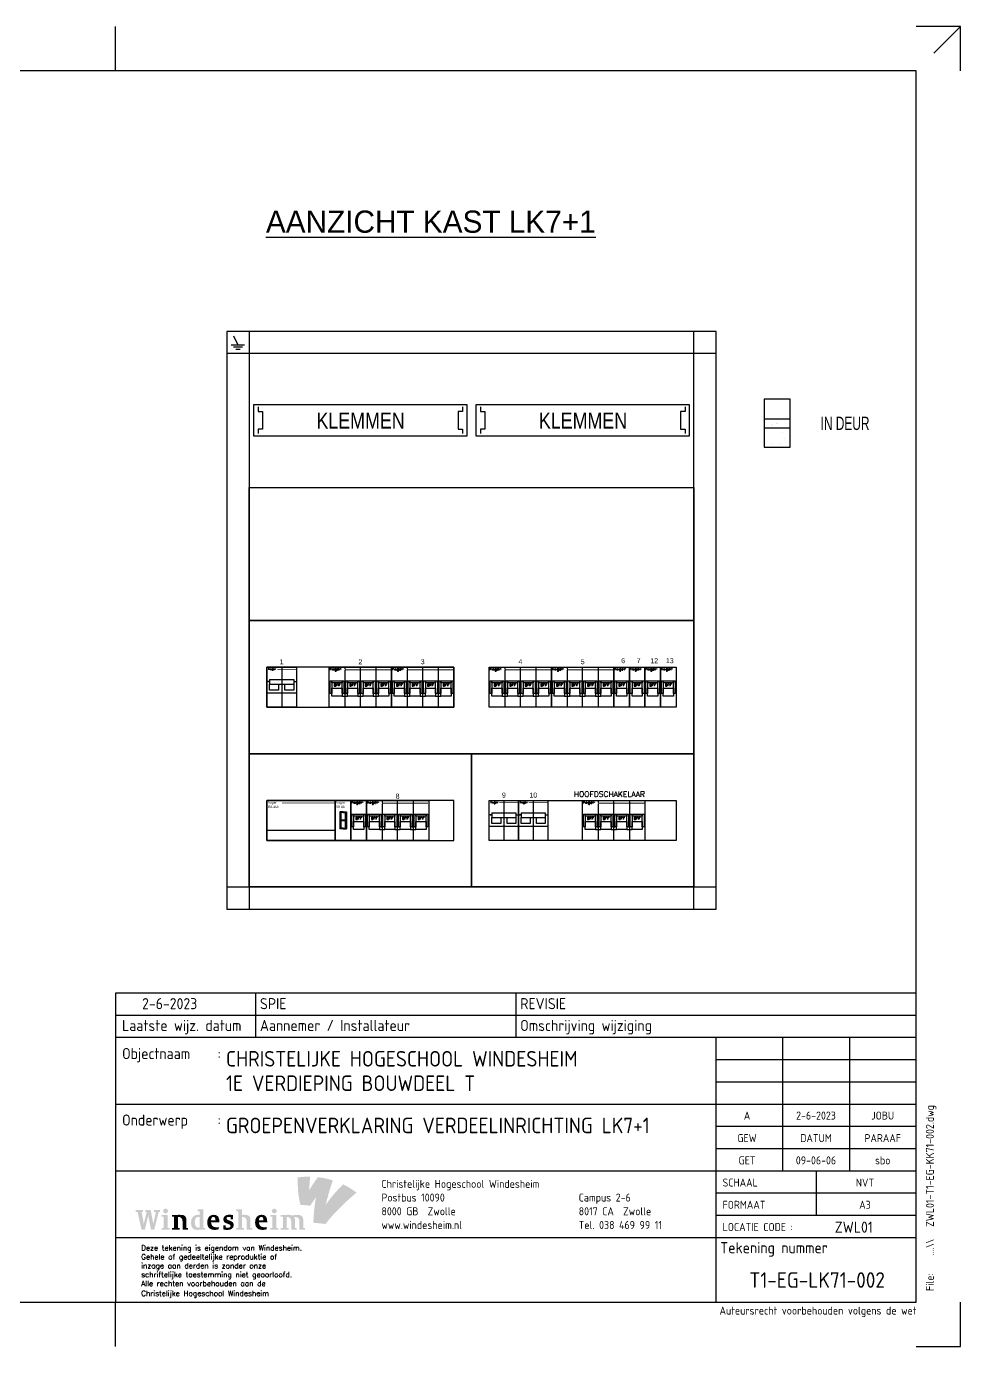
# Model space of a CAD drawing. Header units: millimetres. Extents: x 0 to 420, y 0 to 297.
# Drawn here: x 210 to 420, y 0 to 297 of the extents above; entities that cross this region are included whole.
import ezdxf
from ezdxf.enums import TextEntityAlignment as Align

# ---------------------------------------------------------------- set-up
doc = ezdxf.new("R2010")
doc.units = ezdxf.units.MM
doc.layers.get('0').update_dxf_attribs({"linetype": 'CONTINUOUS'})
for name, color, linetype in [('00att018', 1, 'CONTINUOUS'), ('00att025', 2, 'CONTINUOUS'), ('00att035', 3, 'CONTINUOUS'), ('00att050', 4, 'CONTINUOUS'), ('00kad018', 1, 'CONTINUOUS'), ('00kad025', 2, 'CONTINUOUS'), ('00kad070', 5, 'CONTINUOUS'), ('BL$2----_KADER', 7, 'CONTINUOUS'), ('BL$4----_LOGO', 7, 'CONTINUOUS'), ('BL$4----_STEMPEL', 7, 'CONTINUOUS'), ('KAST AANZICHT', 1, 'CONTINUOUS'), ('Kast-aanzicht', 1, 'CONTINUOUS'), ('LAAG_1', 160, 'CONTINUOUS')]:
    doc.layers.add(name, color=color, linetype=linetype)
doc.styles.add('BERT', font='arial.ttf')
doc.styles.add('BURO-050', font='BUROFONT.shx', dxfattribs={"height": 5})
doc.styles.add('EDU', font='ROMANS.SHX', dxfattribs={"height": 2.5})
doc.styles.add('GREEN', font='txt')
doc.styles.add('ISO', font='isocp.shx')
doc.styles.add('NOOTER', font='arial.ttf')
doc.styles.add('ROMANS', font='romans', dxfattribs={"height": 2})
doc.styles.get("Standard").update_dxf_attribs({"font": 'ISOCP'})

# ---------------------------------------------------------------- blocks, each defined once
blk = doc.blocks.new('a3-windesheim-hor')
at = {"layer": '00kad018', "color": 1}
for p, q in [((230, 287), (230, 297)), ((420, 297), (410, 297)), ((420, 297), (414, 291)), ((420, 287), (420, 297)), ((230, 0), (230, 10)), ((420, 0), (420, 10)), ((410, 0), (420, 0))]:
    blk.add_line(p, q, dxfattribs=at)
at = {"layer": '00kad070', "color": 5}
for p, q in [((410, 287), (20, 287)), ((410, 10), (410, 287)), ((20, 10), (410, 10))]:
    blk.add_line(p, q, dxfattribs=at)
at = {"layer": '00att018', "color": 1, "style": 'ISO'}
blk.add_text('Auteursrecht voorbehouden volgens de wet', height=1.8, dxfattribs=at).set_placement((410.08, 7.2), align=Align.RIGHT)
blk = doc.blocks.new('AI9-BLK4')
at = {"layer": 'LAAG_1'}
h = blk.add_hatch(color=40, dxfattribs=at)
edge = h.paths.add_edge_path()
edge.add_spline(control_points=[(7.13, 7.18), (4.76, 4.71), (2.6, 2.64), (-0.67, -2.09), (0, 0.48), (1.33, 5.88), (2.58, 8.98), (0.66, 9.66), (-2.22, 10.26), (-4.13, 10.42), (-5.47, 8.84), (-7.52, 5.49), (-8.07, 4.43), (-8, 6.89), (-7.74, 9.27), (-7.64, 10.61), (-9.57, 10.7), (-11, 10.61), (-13.21, 10.31), (-13.29, 6), (-13.05, 2.03), (-12.01, -2), (-10.76, -2.09), (-7.6, -2.36), (-7.6, -2.36), (-7.12, -1.66), (-6.13, -0.03), (-4.98, 1.41), (-5.44, -0.9), (-5.87, -4.06), (-6.06, -7.16), (-6.12, -8.14), (-6.15, -9.12), (-6.16, -10.06), (-4.67, -10.18), (-0.96, -10.58), (-0.72, -10.61), (-0.72, -10.61), (-0.71, -10.6), (-0.71, -10.6), (-0.7, -10.59), (-0.7, -10.58), (-0.69, -10.58), (0.69, -8.77), (2.26, -6.96), (3.63, -5.5), (4.7, -4.37), (5.74, -3.33), (6.72, -2.37), (9.27, 0.11), (11.5, 2.08), (13.21, 3.49), (11.03, 5.13), (9.48, 6.13), (7.13, 7.18)], knot_values=[0, 0, 0, 0, 1, 1, 1, 2, 2, 2, 3, 3, 3, 4, 4, 4, 5, 5, 5, 6, 6, 6, 7, 7, 7, 8, 8, 8, 9, 9, 9, 10, 10, 10, 11, 11, 11, 12, 12, 12, 13, 13, 13, 14, 14, 14, 15, 15, 15, 16, 16, 16, 17, 17, 17, 18, 18, 18, 18], degree=3, periodic=0)
h = blk.add_hatch(color=154, dxfattribs=at)
edge = h.paths.add_edge_path()
edge.add_spline(control_points=[(-0.71, -10.6), (-0.71, -10.6), (-0.71, -10.6), (-0.71, -10.6), (-0.74, -10.63), (-0.72, -10.62), (-0.71, -10.6)], knot_values=[0, 0, 0, 0, 1, 1, 1, 2, 2, 2, 2], degree=3, periodic=0)
h = blk.add_hatch(color=154, dxfattribs=at)
edge = h.paths.add_edge_path()
edge.add_spline(control_points=[(-0.71, -10.6), (-0.71, -10.6), (-0.7, -10.6), (-0.7, -10.6), (-0.67, -10.57), (-0.69, -10.59), (-0.71, -10.6)], knot_values=[0, 0, 0, 0, 1, 1, 1, 2, 2, 2, 2], degree=3, periodic=0)
blk = doc.blocks.new('AI9-BLK3')
at = {"layer": 'LAAG_1'}
h = blk.add_hatch(color=154, dxfattribs=at)
edge = h.paths.add_edge_path()
edge.add_spline(control_points=[(-27.78, 3.24), (-27.78, 3.24), (-29.75, -4.72), (-29.75, -4.72), (-29.75, -4.72), (-31.22, -4.72), (-31.22, -4.72), (-31.22, -4.72), (-32.46, 1.79), (-32.46, 1.79), (-32.46, 1.79), (-33.95, -4.72), (-33.95, -4.72), (-33.95, -4.72), (-35.41, -4.72), (-35.41, -4.72), (-35.41, -4.72), (-37.24, 3.24), (-37.24, 3.24), (-37.24, 3.24), (-38.03, 3.24), (-38.03, 3.24), (-38.03, 3.24), (-38.03, 4.16), (-38.03, 4.16), (-38.03, 4.16), (-34.81, 4.16), (-34.81, 4.16), (-34.81, 4.16), (-34.81, 3.24), (-34.81, 3.24), (-34.81, 3.24), (-35.38, 3.24), (-35.38, 3.24), (-35.38, 3.24), (-34.43, -2.11), (-34.43, -2.11), (-34.43, -2.11), (-33.18, 3.26), (-33.18, 3.26), (-33.18, 3.26), (-33.73, 3.26), (-33.73, 3.26), (-33.73, 3.26), (-33.73, 4.16), (-33.73, 4.16), (-33.73, 4.16), (-31.32, 4.16), (-31.32, 4.16), (-31.32, 4.16), (-30.15, -2.11), (-30.15, -2.11), (-30.15, -2.11), (-29.03, 3.24), (-29.03, 3.24), (-29.03, 3.24), (-29.84, 3.24), (-29.84, 3.24), (-29.84, 3.24), (-29.84, 4.16), (-29.84, 4.16), (-29.84, 4.16), (-27.18, 4.16), (-27.18, 4.16), (-27.18, 4.16), (-27.18, 3.24), (-27.18, 3.24), (-27.18, 3.24), (-27.78, 3.24), (-27.78, 3.24)], knot_values=[0, 0, 0, 0, 1, 1, 1, 2, 2, 2, 3, 3, 3, 4, 4, 4, 5, 5, 5, 6, 6, 6, 7, 7, 7, 8, 8, 8, 9, 9, 9, 10, 10, 10, 11, 11, 11, 12, 12, 12, 13, 13, 13, 14, 14, 14, 15, 15, 15, 16, 16, 16, 17, 17, 17, 18, 18, 18, 19, 19, 19, 20, 20, 20, 21, 21, 21, 22, 22, 22, 23, 23, 23, 23], degree=3, periodic=0)
h = blk.add_hatch(color=154, dxfattribs=at)
edge = h.paths.add_edge_path()
edge.add_spline(control_points=[(-26.42, -4.7), (-26.42, -4.7), (-26.42, -3.87), (-26.42, -3.87), (-26.42, -3.87), (-25.47, -3.87), (-25.47, -3.87), (-25.47, -3.87), (-25.47, 1.17), (-25.47, 1.17), (-25.47, 1.17), (-26.42, 1.17), (-26.42, 1.17), (-26.42, 1.17), (-26.42, 1.99), (-26.42, 1.99), (-26.42, 1.99), (-23.75, 1.99), (-23.75, 1.99), (-23.75, 1.99), (-23.75, -3.87), (-23.75, -3.87), (-23.75, -3.87), (-22.88, -3.87), (-22.88, -3.87), (-22.88, -3.87), (-22.88, -4.7), (-22.88, -4.7), (-22.88, -4.7), (-26.42, -4.7), (-26.42, -4.7)], knot_values=[0, 0, 0, 0, 1, 1, 1, 2, 2, 2, 3, 3, 3, 4, 4, 4, 5, 5, 5, 6, 6, 6, 7, 7, 7, 8, 8, 8, 9, 9, 9, 10, 10, 10, 10], degree=3, periodic=0)
edge = h.paths.add_edge_path()
edge.add_spline(control_points=[(-24.66, 2.67), (-25.25, 2.67), (-25.71, 3.15), (-25.71, 3.74), (-25.71, 4.33), (-25.25, 4.79), (-24.66, 4.79), (-24.07, 4.79), (-23.58, 4.33), (-23.58, 3.74), (-23.58, 3.15), (-24.07, 2.67), (-24.66, 2.67)], knot_values=[0, 0, 0, 0, 1, 1, 1, 2, 2, 2, 3, 3, 3, 4, 4, 4, 4], degree=3, periodic=0)
h = blk.add_hatch(color=154, dxfattribs=at)
edge = h.paths.add_edge_path()
edge.add_spline(control_points=[(-17.02, -4.7), (-17.02, -4.7), (-17.02, -0.94), (-17.02, -0.94), (-17.02, -0.3), (-17.19, 0.21), (-17.5, 0.52), (-17.87, 0.9), (-18.34, 1.07), (-18.89, 1.07), (-18.95, 1.07), (-19.03, 1.07), (-19.09, 1.06), (-19.09, 1.06), (-19.09, -3.87), (-19.09, -3.87), (-19.09, -3.87), (-18.24, -3.87), (-18.24, -3.87), (-18.24, -3.87), (-18.24, -4.7), (-18.24, -4.7), (-18.24, -4.7), (-21.72, -4.7), (-21.72, -4.7), (-21.72, -4.7), (-21.72, -3.87), (-21.72, -3.87), (-21.72, -3.87), (-20.8, -3.87), (-20.8, -3.87), (-20.8, -3.87), (-20.8, 1.17), (-20.8, 1.17), (-20.8, 1.17), (-21.72, 1.17), (-21.72, 1.17), (-21.72, 1.17), (-21.72, 1.99), (-21.72, 1.99), (-21.72, 1.99), (-19.44, 1.99), (-19.44, 1.99), (-19.15, 1.99), (-18.89, 2.03), (-18.56, 2.03), (-16.96, 2.03), (-16.32, 1.86), (-15.88, 1.41), (-15.46, 1), (-15.3, 0.57), (-15.3, -0.15), (-15.3, -0.15), (-15.3, -3.87), (-15.3, -3.87), (-15.3, -3.87), (-14.5, -3.87), (-14.5, -3.87), (-14.5, -3.87), (-14.5, -4.7), (-14.5, -4.7), (-14.5, -4.7), (-17.02, -4.7), (-17.02, -4.7)], knot_values=[0, 0, 0, 0, 1, 1, 1, 2, 2, 2, 3, 3, 3, 4, 4, 4, 5, 5, 5, 6, 6, 6, 7, 7, 7, 8, 8, 8, 9, 9, 9, 10, 10, 10, 11, 11, 11, 12, 12, 12, 13, 13, 13, 14, 14, 14, 15, 15, 15, 16, 16, 16, 17, 17, 17, 18, 18, 18, 19, 19, 19, 20, 20, 20, 21, 21, 21, 21], degree=3, periodic=0)
h = blk.add_hatch(color=154, dxfattribs=at)
edge = h.paths.add_edge_path(flags=16)
edge.add_spline(control_points=[(-6.76, -4.7), (-6.76, -4.7), (-6.76, -3.87), (-6.76, -3.87), (-6.76, -3.87), (-7.62, -3.87), (-7.62, -3.87), (-7.62, -3.87), (-7.62, 4.46), (-7.62, 4.46), (-7.62, 4.46), (-10.2, 4.46), (-10.2, 4.46), (-10.2, 4.46), (-10.2, 3.64), (-10.2, 3.64), (-10.2, 3.64), (-9.32, 3.64), (-9.32, 3.64), (-9.32, 3.64), (-9.32, 1.95), (-9.32, 1.95), (-9.59, 2), (-9.79, 2.04), (-10.19, 2.04), (-11.95, 2.04), (-13.23, 0.68), (-13.23, -1.45), (-13.23, -3.83), (-12.29, -4.77), (-10.28, -4.77), (-9.86, -4.77), (-9.32, -4.7), (-9.12, -4.7), (-9.12, -4.7), (-6.76, -4.7), (-6.76, -4.7)], knot_values=[0, 0, 0, 0, 1, 1, 1, 2, 2, 2, 3, 3, 3, 4, 4, 4, 5, 5, 5, 6, 6, 6, 7, 7, 7, 8, 8, 8, 9, 9, 9, 10, 10, 10, 11, 11, 11, 12, 12, 12, 12], degree=3, periodic=0)
edge = h.paths.add_edge_path()
edge.add_spline(control_points=[(-9.28, -3.73), (-9.49, -3.76), (-9.62, -3.78), (-9.79, -3.78), (-10.77, -3.78), (-11.52, -3.12), (-11.52, -1.21), (-11.52, 0.4), (-10.88, 1.06), (-10, 1.06), (-9.71, 1.06), (-9.48, 1.02), (-9.28, 0.97), (-9.28, 0.97), (-9.28, -3.73), (-9.28, -3.73)], knot_values=[0, 0, 0, 0, 1, 1, 1, 2, 2, 2, 3, 3, 3, 4, 4, 4, 5, 5, 5, 5], degree=3, periodic=0)
h = blk.add_hatch(color=154, dxfattribs=at)
edge = h.paths.add_edge_path(flags=16)
edge.add_spline(control_points=[(-0.43, -1.4), (-0.43, 1.03), (-1.16, 2.05), (-3.05, 2.05), (-4.8, 2.05), (-5.93, 0.7), (-5.93, -1.35), (-5.93, -3.59), (-4.75, -4.76), (-2.66, -4.76), (-1.92, -4.76), (-1.25, -4.65), (-0.71, -4.43), (-0.71, -4.43), (-0.71, -3.47), (-0.71, -3.47), (-1.15, -3.57), (-1.59, -3.59), (-2.01, -3.59), (-3.43, -3.59), (-4.18, -2.54), (-4.18, -1.4), (-4.18, -1.4), (-0.43, -1.4), (-0.43, -1.4)], knot_values=[0, 0, 0, 0, 1, 1, 1, 2, 2, 2, 3, 3, 3, 4, 4, 4, 5, 5, 5, 6, 6, 6, 7, 7, 7, 8, 8, 8, 8], degree=3, periodic=0)
edge = h.paths.add_edge_path()
edge.add_spline(control_points=[(-2.19, -0.48), (-2.19, -0.48), (-4.21, -0.48), (-4.21, -0.48), (-4.21, 0.48), (-3.76, 1.08), (-3.17, 1.08), (-2.58, 1.08), (-2.19, 0.63), (-2.19, -0.48)], knot_values=[0, 0, 0, 0, 1, 1, 1, 2, 2, 2, 3, 3, 3, 3], degree=3, periodic=0)
h = blk.add_hatch(color=154, dxfattribs=at)
edge = h.paths.add_edge_path()
edge.add_spline(control_points=[(3.18, -4.79), (2.42, -4.79), (1.53, -4.63), (1.31, -4.55), (1.31, -4.55), (1.31, -2.67), (1.31, -2.67), (1.31, -2.67), (2.34, -2.67), (2.34, -2.67), (2.34, -2.67), (2.34, -3.62), (2.34, -3.62), (2.58, -3.7), (2.94, -3.79), (3.32, -3.79), (4.14, -3.79), (4.53, -3.52), (4.53, -3.03), (4.53, -2.53), (4.09, -2.3), (3.53, -2.1), (3.53, -2.1), (2.71, -1.81), (2.71, -1.81), (1.84, -1.5), (1.32, -0.99), (1.32, 0.08), (1.32, 1.19), (2.31, 2.08), (3.93, 2.08), (4.57, 2.08), (5.29, 2), (5.66, 1.88), (5.66, 1.88), (5.66, 0.04), (5.66, 0.04), (5.66, 0.04), (4.69, 0.04), (4.69, 0.04), (4.69, 0.04), (4.69, 1), (4.69, 1), (4.43, 1.07), (4.17, 1.11), (3.89, 1.11), (3.16, 1.11), (2.8, 0.83), (2.8, 0.37), (2.8, -0.04), (3.05, -0.24), (3.64, -0.43), (3.64, -0.43), (4.44, -0.7), (4.44, -0.7), (5.37, -1.01), (6, -1.57), (6, -2.6), (6, -4), (4.84, -4.79), (3.18, -4.79)], knot_values=[0, 0, 0, 0, 1, 1, 1, 2, 2, 2, 3, 3, 3, 4, 4, 4, 5, 5, 5, 6, 6, 6, 7, 7, 7, 8, 8, 8, 9, 9, 9, 10, 10, 10, 11, 11, 11, 12, 12, 12, 13, 13, 13, 14, 14, 14, 15, 15, 15, 16, 16, 16, 17, 17, 17, 18, 18, 18, 19, 19, 19, 20, 20, 20, 20], degree=3, periodic=0)
h = blk.add_hatch(color=154, dxfattribs=at)
edge = h.paths.add_edge_path()
edge.add_spline(control_points=[(11.81, -4.7), (11.81, -4.7), (11.81, -1.02), (11.81, -1.02), (11.81, -0.32), (11.67, 0.19), (11.34, 0.52), (10.95, 0.91), (10.48, 1.07), (9.97, 1.07), (9.88, 1.07), (9.79, 1.06), (9.75, 1.06), (9.75, 1.06), (9.75, -3.87), (9.75, -3.87), (9.75, -3.87), (10.59, -3.87), (10.59, -3.87), (10.59, -3.87), (10.59, -4.7), (10.59, -4.7), (10.59, -4.7), (7.11, -4.7), (7.11, -4.7), (7.11, -4.7), (7.11, -3.87), (7.11, -3.87), (7.11, -3.87), (8.03, -3.87), (8.03, -3.87), (8.03, -3.87), (8.03, 3.64), (8.03, 3.64), (8.03, 3.64), (7.16, 3.64), (7.16, 3.64), (7.16, 3.64), (7.16, 4.46), (7.16, 4.46), (7.16, 4.46), (9.75, 4.46), (9.75, 4.46), (9.75, 4.46), (9.75, 1.99), (9.75, 1.99), (9.93, 2), (10.23, 2.03), (10.54, 2.03), (11.88, 2.03), (12.52, 1.84), (12.96, 1.4), (13.39, 0.97), (13.53, 0.51), (13.53, -0.15), (13.53, -0.15), (13.53, -3.87), (13.53, -3.87), (13.53, -3.87), (14.34, -3.87), (14.34, -3.87), (14.34, -3.87), (14.34, -4.7), (14.34, -4.7), (14.34, -4.7), (11.81, -4.7), (11.81, -4.7)], knot_values=[0, 0, 0, 0, 1, 1, 1, 2, 2, 2, 3, 3, 3, 4, 4, 4, 5, 5, 5, 6, 6, 6, 7, 7, 7, 8, 8, 8, 9, 9, 9, 10, 10, 10, 11, 11, 11, 12, 12, 12, 13, 13, 13, 14, 14, 14, 15, 15, 15, 16, 16, 16, 17, 17, 17, 18, 18, 18, 19, 19, 19, 20, 20, 20, 21, 21, 21, 22, 22, 22, 22], degree=3, periodic=0)
h = blk.add_hatch(color=154, dxfattribs=at)
edge = h.paths.add_edge_path(flags=16)
edge.add_spline(control_points=[(21.09, -1.4), (21.09, 1.03), (20.36, 2.05), (18.47, 2.05), (16.72, 2.05), (15.6, 0.7), (15.6, -1.35), (15.6, -3.59), (16.77, -4.76), (18.87, -4.76), (19.6, -4.76), (20.27, -4.65), (20.81, -4.43), (20.81, -4.43), (20.81, -3.47), (20.81, -3.47), (20.37, -3.57), (19.93, -3.59), (19.52, -3.59), (18.09, -3.59), (17.35, -2.54), (17.35, -1.4), (17.35, -1.4), (21.09, -1.4), (21.09, -1.4)], knot_values=[0, 0, 0, 0, 1, 1, 1, 2, 2, 2, 3, 3, 3, 4, 4, 4, 5, 5, 5, 6, 6, 6, 7, 7, 7, 8, 8, 8, 8], degree=3, periodic=0)
edge = h.paths.add_edge_path()
edge.add_spline(control_points=[(19.33, -0.48), (19.33, -0.48), (17.31, -0.48), (17.31, -0.48), (17.31, 0.48), (17.76, 1.08), (18.35, 1.08), (18.94, 1.08), (19.33, 0.63), (19.33, -0.48)], knot_values=[0, 0, 0, 0, 1, 1, 1, 2, 2, 2, 3, 3, 3, 3], degree=3, periodic=0)
h = blk.add_hatch(color=154, dxfattribs=at)
edge = h.paths.add_edge_path()
edge.add_spline(control_points=[(22.47, -4.7), (22.47, -4.7), (22.47, -3.87), (22.47, -3.87), (22.47, -3.87), (23.42, -3.87), (23.42, -3.87), (23.42, -3.87), (23.42, 1.17), (23.42, 1.17), (23.42, 1.17), (22.47, 1.17), (22.47, 1.17), (22.47, 1.17), (22.47, 1.99), (22.47, 1.99), (22.47, 1.99), (25.13, 1.99), (25.13, 1.99), (25.13, 1.99), (25.13, -3.87), (25.13, -3.87), (25.13, -3.87), (26, -3.87), (26, -3.87), (26, -3.87), (26, -4.7), (26, -4.7), (26, -4.7), (22.47, -4.7), (22.47, -4.7)], knot_values=[0, 0, 0, 0, 1, 1, 1, 2, 2, 2, 3, 3, 3, 4, 4, 4, 5, 5, 5, 6, 6, 6, 7, 7, 7, 8, 8, 8, 9, 9, 9, 10, 10, 10, 10], degree=3, periodic=0)
edge = h.paths.add_edge_path()
edge.add_spline(control_points=[(24.23, 2.67), (23.64, 2.67), (23.18, 3.15), (23.18, 3.74), (23.18, 4.33), (23.64, 4.79), (24.23, 4.79), (24.82, 4.79), (25.31, 4.33), (25.31, 3.74), (25.31, 3.15), (24.82, 2.67), (24.23, 2.67)], knot_values=[0, 0, 0, 0, 1, 1, 1, 2, 2, 2, 3, 3, 3, 4, 4, 4, 4], degree=3, periodic=0)
h = blk.add_hatch(color=154, dxfattribs=at)
edge = h.paths.add_edge_path()
edge.add_spline(control_points=[(35.52, -4.7), (35.52, -4.7), (35.52, -0.89), (35.52, -0.89), (35.52, -0.3), (35.34, 0.21), (35.04, 0.52), (34.66, 0.9), (34.24, 1.07), (33.55, 1.07), (33.41, 1.07), (33.28, 1.05), (33.17, 1.03), (33.4, 0.83), (33.52, 0.35), (33.52, -0.07), (33.52, -0.07), (33.52, -3.87), (33.52, -3.87), (33.52, -3.87), (34.3, -3.87), (34.3, -3.87), (34.3, -3.87), (34.3, -4.7), (34.3, -4.7), (34.3, -4.7), (31.82, -4.7), (31.82, -4.7), (31.82, -4.7), (31.82, -0.89), (31.82, -0.89), (31.82, -0.18), (31.64, 0.24), (31.34, 0.53), (30.95, 0.92), (30.5, 1.07), (30.01, 1.07), (29.96, 1.07), (29.9, 1.06), (29.8, 1.06), (29.8, 1.06), (29.8, -3.87), (29.8, -3.87), (29.8, -3.87), (30.64, -3.87), (30.64, -3.87), (30.64, -3.87), (30.64, -4.7), (30.64, -4.7), (30.64, -4.7), (27.17, -4.7), (27.17, -4.7), (27.17, -4.7), (27.17, -3.87), (27.17, -3.87), (27.17, -3.87), (28.09, -3.87), (28.09, -3.87), (28.09, -3.87), (28.09, 1.17), (28.09, 1.17), (28.09, 1.17), (27.17, 1.17), (27.17, 1.17), (27.17, 1.17), (27.17, 1.99), (27.17, 1.99), (27.17, 1.99), (29.58, 1.99), (29.58, 1.99), (29.86, 1.99), (30.2, 2.03), (30.42, 2.03), (31.35, 2.03), (31.94, 1.93), (32.49, 1.67), (32.96, 1.86), (33.67, 2.01), (34.45, 2.01), (35.63, 2.01), (36.25, 1.82), (36.67, 1.4), (37.08, 0.99), (37.23, 0.53), (37.23, -0.08), (37.23, -0.08), (37.23, -3.87), (37.23, -3.87), (37.23, -3.87), (38.03, -3.87), (38.03, -3.87), (38.03, -3.87), (38.03, -4.7), (38.03, -4.7), (38.03, -4.7), (35.52, -4.7), (35.52, -4.7)], knot_values=[0, 0, 0, 0, 1, 1, 1, 2, 2, 2, 3, 3, 3, 4, 4, 4, 5, 5, 5, 6, 6, 6, 7, 7, 7, 8, 8, 8, 9, 9, 9, 10, 10, 10, 11, 11, 11, 12, 12, 12, 13, 13, 13, 14, 14, 14, 15, 15, 15, 16, 16, 16, 17, 17, 17, 18, 18, 18, 19, 19, 19, 20, 20, 20, 21, 21, 21, 22, 22, 22, 23, 23, 23, 24, 24, 24, 25, 25, 25, 26, 26, 26, 27, 27, 27, 28, 28, 28, 29, 29, 29, 30, 30, 30, 31, 31, 31, 32, 32, 32, 32], degree=3, periodic=0)
blk = doc.blocks.new('AI9-BLK2')
at = {"layer": 'LAAG_1', "color": 7}
for name, p in [('AI9-BLK4', (36.4, 1.35)), ('AI9-BLK3', (-11.59, -7.17))]:
    blk.add_blockref(name, p, dxfattribs=at)
blk = doc.blocks.new('CHW_ONDERHOEK')
at = {"layer": '00kad025', "color": 2}
for p, q in [((-190, 79.5), (-190, 69.5)), ((-10, 79.5), (-190, 79.5)), ((-158.5, 79.5), (-158.5, 69.5)), ((-100, 79.5), (-100, 69.5)), ((-10, 74.5), (-190, 74.5)), ((-40, 69.5), (-40, 39.5)), ((-25, 69.5), (-25, 39.5)), ((-10, 64.5), (-55, 64.5)), ((-10, 59.5), (-55, 59.5)), ((-10, 54.5), (-55, 54.5)), ((-10, 49.5), (-55, 49.5)), ((-32.5, 39.5), (-32.5, 34.5)), ((-32.5, 34.5), (-32.5, 29.5))]:
    blk.add_line(p, q, dxfattribs=at)
at = {"layer": '00kad070', "color": 5}
for p, q in [((-10, 69.5), (-190, 69.5)), ((-190, 69.5), (-190, 10)), ((-55, 69.5), (-55, 10)), ((-55, 54.5), (-190, 54.5)), ((-10, 44.5), (-55, 44.5)), ((-10, 39.5), (-190, 39.5)), ((-10, 34.5), (-55, 34.5)), ((-10, 29.5), (-55, 29.5)), ((-55, 24.5), (-190, 24.5)), ((-10, 24.5), (-55, 24.5))]:
    blk.add_line(p, q, dxfattribs=at)
at = {"layer": 'LAAG_1', "color": 7, "xscale": 0.5, "yscale": 0.5, "zscale": 0.5}
blk.add_blockref('AI9-BLK2', (-160.6, 32.22), dxfattribs=at)
at = {"layer": '00att018', "color": 1, "style": 'ISO'}
for s, p in [('GEW', (-48, 46)), ('DATUM', (-32.5, 46)), ('PARAAF', (-17.5, 46)), ('GET', (-48, 41))]:
    blk.add_text(s, height=1.8, dxfattribs=at).set_placement(p, align=Align.CENTER)
for s, p in [('SCHAAL', (-53.5, 36)), ('FORMAAT', (-53.5, 31))]:
    blk.add_text(s, height=1.8, dxfattribs=at).set_placement(p)
at = {"layer": '00att018', "color": 1, "style": 'ISO', "width": 0.9}
blk.add_text('....\\\\', height=1.8, rotation=90, dxfattribs=at).set_placement((-6, 20.5))
at = {"layer": '00att018', "color": 1, "linetype": 'Continuous', "style": 'EDU'}
for s, p in [('Gehele of gedeeltelijke reproduktie of', (-184.2, 19.6)), ('Deze tekening is eigendom van Windesheim.', (-184.2, 21.6)), ('inzage aan derden is zonder onze', (-184.2, 17.6)), ('schriftelijke toestemming niet geoorloofd.', (-184.2, 15.6)), ('Alle rechten voorbehouden aan de', (-184.2, 13.6)), ('Christelijke Hogeschool Windesheim', (-184.2, 11.38))]:
    blk.add_text(s, height=1.2, dxfattribs=at).set_placement(p)
at = {"layer": '00att018', "color": 1, "style": 'ISO'}
blk.add_text('File:', height=1.8, rotation=90, dxfattribs=at).set_placement((-6, 12.5))
for tag, p in [('WZ_CODED', (-48, 66.07)), ('WZ_DATUMD', (-32.5, 66.07)), ('WZ_WZGOEDD', (-17.5, 66.07)), ('WZ_CODEC', (-48, 61.07)), ('WZ_DATUMC', (-32.5, 61.07)), ('WZ_WZGOEDC', (-17.5, 61.07)), ('WZ_CODEB', (-48, 56.07)), ('WZ_DATUMB', (-32.5, 56.07)), ('WZ_WZGOEDB', (-17.5, 56.07)), ('WZ_CODEA', (-48, 51.07)), ('WZ_DATUMA', (-32.5, 51.07)), ('WZ_WZGOEDA', (-17.5, 51.07)), ('TKDATCREAT', (-32.5, 41)), ('TKINIT', (-17.5, 41)), ('TKSCHAAL', (-21.5, 36)), ('TKFORMAAT', (-21.5, 31))]:
    blk.add_attdef(tag, text='', height=1.8, dxfattribs=at).set_placement(p, align=Align.CENTER)
blk.add_attdef('DWGNAME', (-6, 26.93), '', height=1.8, rotation=90, dxfattribs=at)
at = {"layer": '00att025', "color": 2, "style": 'ISO'}
for s, p in [('Objectnaam', (-188.5, 64.67)), ('Onderwerp', (-188.5, 49.72)), ('Tekening nummer', (-54, 21))]:
    blk.add_text(s, height=2.5, dxfattribs=at).set_placement(p)
at = {"layer": '00att025', "style": 'ISO'}
for p in [(-167.02, 64.67), (-167.02, 49.78)]:
    blk.add_text(':', height=2.5, dxfattribs=at).set_placement(p)
at = {"layer": '00att025', "color": 1, "style": 'ISO'}
blk.add_text('LOCATIE CODE :', height=1.8, dxfattribs=at).set_placement((-53.5, 26))
at = {"layer": '00att025', "color": 2, "style": 'ISO'}
for tag, p in [('WZ_DATUM', (-184, 75.9)), ('WZ_AANNEMER_INSTALATEUR', (-157.5, 75.9)), ('WZ_OMSCHR', (-99, 75.9))]:
    blk.add_attdef(tag, p, '', height=2.5, dxfattribs=at)
at = {"layer": '00att025', "color": 3, "style": 'ISO'}
blk.add_attdef('TKVRIJ2', text='', height=2.5, dxfattribs=at).set_placement((-24, 25.62), align=Align.CENTER)
at = {"layer": '00att035', "color": 3, "style": 'ISO'}
for s, p in [('Laatste wijz. datum', (-188.5, 71)), ('Aannemer / Installateur', (-157.5, 71)), ('Omschrijving wijziging', (-99, 71))]:
    blk.add_text(s, height=2.5, dxfattribs=at).set_placement(p)
for tag, p in [('PROMSCHR', (-165.14, 63)), ('TK1OMSCHR', (-165.14, 57.5)), ('TK2OMSCHR', (-165.14, 48)), ('TKVRIJ1', (-165.14, 42.5))]:
    blk.add_attdef(tag, p, '', height=3.5, dxfattribs=at)
at = {"layer": '00att050', "color": 4, "style": 'ISO'}
blk.add_attdef('TKFASE', text='', height=5, dxfattribs=at).set_placement((-14.5, 82), align=Align.RIGHT)
blk.add_attdef('TKTEKNR', text='', height=3.5, dxfattribs=at).set_placement((-32.25, 13.23), align=Align.CENTER)
at = {"layer": 'BL$4----_LOGO', "color": 1, "style": 'ISO'}
for s, p in [('Christelijke Hogeschool Windesheim', (-130.19, 35.71)), ('Postbus 10090', (-130.19, 32.63)), ('Campus 2-6', (-85.85, 32.63)), ('8000 GB  Zwolle', (-130.19, 29.54)), ('8017 CA  Zwolle', (-85.85, 29.54)), ('www.windesheim.nl', (-130.19, 26.45)), ('Tel. 038 469 99 11', (-85.85, 26.45))]:
    blk.add_text(s, height=1.8, dxfattribs=at).set_placement(p)
blk = doc.blocks.new('HAG08')
at = {"color": 0}
for p, q in [((-16.5, -3.5), (-16.5, -0.8)), ((-16.5, -0.8), (-16.5, -0.8)), ((-16.5, -2.6), (-15.6, -1.7)), ((-15.6, -1.7), (-15.2, -1.7)), ((-15.2, -1.7), (-14.7, -2.2)), ((-14.7, -2.2), (-14.7, -3.5)), ((-14.7, -3.5), (-14.7, -3.5)), ((-13.8, -2.2), (-13.4, -1.7)), ((-13.8, -3.1), (-13.8, -2.2)), ((-13.4, -3.5), (-13.8, -3.1)), ((-13.4, -1.7), (-13, -1.7)), ((-13, -3.5), (-13.4, -3.5)), ((-13, -1.7), (-12.5, -2.2)), ((-12.5, -3.1), (-13, -3.5)), ((-12.5, -2.2), (-12.5, -3.1)), ((-12.5, -3.1), (-12.1, -3.5)), ((-12.1, -3.5), (-12.1, -3.5)), ((-10.7, -1.7), (-11.2, -2.2)), ((-11.2, -2.2), (-11.2, -3.1)), ((-11.2, -3.1), (-10.7, -3.5)), ((-11.2, -3.9), (-10.7, -4.4)), ((-9.9, -1.7), (-10.7, -1.7)), ((-10.7, -3.5), (-9.4, -3.5)), ((-10.7, -4.4), (-9.9, -4.4)), ((-9.4, -2.2), (-9.9, -1.7)), ((-9.9, -4.4), (-9.4, -3.9)), ((-9.4, -3.9), (-9.4, -2.2)), ((-9.4, -3.5), (-9.4, -3.5)), ((-8.1, -1.7), (-8.5, -2.2)), ((-8.5, -2.2), (-8.5, -3.1)), ((-8.5, -2.6), (-7.2, -2.6)), ((-8.5, -3.1), (-8.1, -3.5)), ((-7.2, -1.7), (-8.1, -1.7)), ((-8.1, -3.5), (-7.2, -3.5)), ((-6.8, -2.2), (-7.2, -1.7)), ((-7.2, -2.6), (-6.8, -2.2)), ((-7.2, -3.5), (-7.2, -3.5)), ((-5.9, -1.7), (-5.9, -3.5)), ((-5.9, -2.6), (-5, -1.7)), ((-5.9, -3.5), (-5.9, -3.5)), ((-5, -1.7), (-4.6, -1.7)), ((-4.6, -1.7), (-4.1, -2.2)), ((-4.1, -2.2), (-4.1, -2.2)), ((-10.2, -18.8), (-12, -18.8)), ((-12, -18.8), (-12, -21.5)), ((-12, -21.5), (-10.2, -21.5)), ((-12, -21.5), (-12, -21.5)), ((-10.2, -21.5), (-10.2, -18.8)), ((-9.3, -21.5), (-9.3, -18.8)), ((-9.3, -18.8), (-7.6, -18.8)), ((-9.3, -20.2), (-8.5, -20.2)), ((-8.5, -20.2), (-8.5, -20.2)), ((-7.6, -18.8), (-7.6, -18.8)), ((-6.7, -21.5), (-6.7, -18.8)), ((-6.7, -18.8), (-4.9, -18.8)), ((-6.7, -20.2), (-5.8, -20.2)), ((-5.8, -20.2), (-5.8, -20.2)), ((-4.9, -18.8), (-4.9, -18.8))]:
    blk.add_line(p, q, dxfattribs=at)
for points in [[(-17.5, -45), (-17.5, 0), (0, 0), (0, -45)], [(-16.5, -29.5), (-16.5, -15.5), (-14.5, -15.5), (-14.5, -29.5)], [(-14.5, -17.5), (-14.5, -15.5), (-3, -15.5), (-3, -17.5)], [(-14.5, -32.5), (-14.5, -23.5), (-3, -23.5), (-3, -32.5)], [(-3, -29.5), (-3, -15.5), (-1, -15.5), (-1, -29.5)]]:
    blk.add_lwpolyline(points, close=True, dxfattribs=at)
blk = doc.blocks.new('HAG09')
at = {"color": 0}
for p, q in [((-52.5, 0), (-52.5, -2.4)), ((-35, -2.4), (-35, 0)), ((-17.5, 0), (-17.5, -2.4)), ((-69, -3.5), (-69, -0.8)), ((-69, -0.8), (-69, -0.8)), ((-69, -2.6), (-68.1, -1.7)), ((-68.1, -1.7), (-67.6, -1.7)), ((-67.6, -1.7), (-67.2, -2.2)), ((-67.2, -2.2), (-67.2, -3.5)), ((-67.2, -3.5), (-67.2, -3.5)), ((-66.3, -2.2), (-65.9, -1.7)), ((-66.3, -3.1), (-66.3, -2.2)), ((-65.9, -3.5), (-66.3, -3.1)), ((-65.9, -1.7), (-65.4, -1.7)), ((-65.4, -3.5), (-65.9, -3.5)), ((-65.4, -1.7), (-65, -2.2)), ((-65, -3.1), (-65.4, -3.5)), ((-65, -2.2), (-65, -3.1)), ((-65, -3.1), (-64.6, -3.5)), ((-64.6, -3.5), (-64.6, -3.5)), ((-63.2, -1.7), (-63.7, -2.2)), ((-63.7, -2.2), (-63.7, -3.1)), ((-63.7, -3.1), (-63.2, -3.5)), ((-63.7, -3.9), (-63.2, -4.4)), ((-62.3, -1.7), (-63.2, -1.7)), ((-63.2, -3.5), (-61.9, -3.5)), ((-63.2, -4.4), (-62.3, -4.4)), ((-61.9, -2.2), (-62.3, -1.7)), ((-62.3, -4.4), (-61.9, -3.9)), ((-61.9, -3.9), (-61.9, -2.2)), ((-61.9, -3.5), (-61.9, -3.5)), ((-60.6, -1.7), (-61, -2.2)), ((-61, -2.2), (-61, -3.1)), ((-61, -2.6), (-59.7, -2.6)), ((-61, -3.1), (-60.6, -3.5)), ((-59.7, -1.7), (-60.6, -1.7)), ((-60.6, -3.5), (-59.7, -3.5)), ((-59.2, -2.2), (-59.7, -1.7)), ((-59.7, -2.6), (-59.2, -2.2)), ((-59.7, -3.5), (-59.7, -3.5)), ((-58.4, -1.7), (-58.4, -3.5)), ((-58.4, -2.6), (-57.5, -1.7)), ((-58.4, -3.5), (-58.4, -3.5)), ((-57.5, -1.7), (-57, -1.7)), ((-57, -1.7), (-56.6, -2.2)), ((-56.6, -2.2), (-56.6, -2.2)), ((-52.5, -3.6), (-52.5, -45)), ((-35, -45), (-35, -3.6)), ((-17.5, -3.6), (-17.5, -45)), ((-62.7, -18.8), (-64.5, -18.8)), ((-64.5, -18.8), (-64.5, -21.5)), ((-64.5, -21.5), (-62.7, -21.5)), ((-64.5, -21.5), (-64.5, -21.5)), ((-62.7, -21.5), (-62.7, -18.8)), ((-61.8, -21.5), (-61.8, -18.8)), ((-61.8, -18.8), (-60.1, -18.8)), ((-61.8, -20.2), (-60.9, -20.2)), ((-60.9, -20.2), (-60.9, -20.2)), ((-60.1, -18.8), (-60.1, -18.8)), ((-59.2, -21.5), (-59.2, -18.8)), ((-59.2, -18.8), (-57.4, -18.8)), ((-59.2, -20.2), (-58.3, -20.2)), ((-58.3, -20.2), (-58.3, -20.2)), ((-57.4, -18.8), (-57.4, -18.8)), ((-53.5, -29.5), (-51.5, -29.5)), ((-45.2, -18.8), (-47, -18.8)), ((-47, -18.8), (-47, -21.5)), ((-47, -21.5), (-45.2, -21.5)), ((-47, -21.5), (-47, -21.5)), ((-45.2, -21.5), (-45.2, -18.8)), ((-44.3, -21.5), (-44.3, -18.8)), ((-44.3, -18.8), (-42.6, -18.8)), ((-44.3, -20.2), (-43.5, -20.2)), ((-43.5, -20.2), (-43.5, -20.2)), ((-42.6, -18.8), (-42.6, -18.8)), ((-41.7, -21.5), (-41.7, -18.8)), ((-41.7, -18.8), (-39.9, -18.8)), ((-41.7, -20.2), (-40.8, -20.2)), ((-40.8, -20.2), (-40.8, -20.2)), ((-39.9, -18.8), (-39.9, -18.8)), ((-36, -29.5), (-34, -29.5)), ((-27.7, -18.8), (-29.5, -18.8)), ((-29.5, -18.8), (-29.5, -21.5)), ((-29.5, -21.5), (-27.7, -21.5)), ((-29.5, -21.5), (-29.5, -21.5)), ((-27.7, -21.5), (-27.7, -18.8)), ((-26.9, -21.5), (-26.9, -18.8)), ((-26.9, -18.8), (-25.1, -18.8)), ((-26.9, -20.2), (-26, -20.2)), ((-26, -20.2), (-26, -20.2)), ((-25.1, -18.8), (-25.1, -18.8)), ((-24.2, -21.5), (-24.2, -18.8)), ((-24.2, -18.8), (-22.4, -18.8)), ((-24.2, -20.2), (-23.3, -20.2)), ((-23.3, -20.2), (-23.3, -20.2)), ((-22.4, -18.8), (-22.4, -18.8)), ((-18.5, -29.5), (-16.5, -29.5)), ((-10.3, -18.8), (-12, -18.8)), ((-12, -18.8), (-12, -21.5)), ((-12, -21.5), (-10.3, -21.5)), ((-12, -21.5), (-12, -21.5)), ((-10.3, -21.5), (-10.3, -18.8)), ((-9.4, -21.5), (-9.4, -18.8)), ((-9.4, -18.8), (-7.6, -18.8)), ((-9.4, -20.2), (-8.5, -20.2)), ((-8.5, -20.2), (-8.5, -20.2)), ((-7.6, -18.8), (-7.6, -18.8)), ((-6.7, -21.5), (-6.7, -18.8)), ((-6.7, -18.8), (-4.9, -18.8)), ((-6.7, -20.2), (-5.8, -20.2)), ((-5.8, -20.2), (-5.8, -20.2)), ((-4.9, -18.8), (-5, -18.8)), ((-55.5, -32.5), (-49.5, -32.5)), ((-38, -32.5), (-32, -32.5)), ((-20.5, -32.5), (-14.5, -32.5))]:
    blk.add_line(p, q, dxfattribs=at)
for points in [[(-70, -45), (-70, 0), (0, 0), (0, -45)], [(-69, -29.5), (-69, -15.5), (-67, -15.5), (-67, -29.5)], [(-67, -17.5), (-67, -15.5), (-55.5, -15.5), (-55.5, -17.5)], [(-67, -32.5), (-67, -23.5), (-55.5, -23.5), (-55.5, -32.5)], [(-55.5, -29.5), (-55.5, -15.5), (-53.5, -15.5), (-53.5, -29.5)], [(-51.5, -29.5), (-51.5, -15.5), (-49.5, -15.5), (-49.5, -29.5)], [(-49.5, -17.5), (-49.5, -15.5), (-38, -15.5), (-38, -17.5)], [(-49.5, -32.5), (-49.5, -23.5), (-38, -23.5), (-38, -32.5)], [(-38, -29.5), (-38, -15.5), (-36, -15.5), (-36, -29.5)], [(-34, -29.5), (-34, -15.5), (-32, -15.5), (-32, -29.5)], [(-32, -17.5), (-32, -15.5), (-20.5, -15.5), (-20.5, -17.5)], [(-32, -32.5), (-32, -23.5), (-20.5, -23.5), (-20.5, -32.5)], [(-20.5, -29.5), (-20.5, -15.5), (-18.5, -15.5), (-18.5, -29.5)], [(-16.5, -29.5), (-16.5, -15.5), (-14.5, -15.5), (-14.5, -29.5)], [(-14.5, -17.5), (-14.5, -15.5), (-3, -15.5), (-3, -17.5)], [(-14.5, -32.5), (-14.5, -23.5), (-3, -23.5), (-3, -32.5)], [(-3, -29.5), (-3, -15.5), (-1, -15.5), (-1, -29.5)]]:
    blk.add_lwpolyline(points, close=True, dxfattribs=at)
at = {"color": 0, "const_width": 1.2}
blk.add_lwpolyline([(-52.5, -3), (-0.7, -3)], dxfattribs=at)
blk = doc.blocks.new('HAG05')
at = {"color": 0}
for p, q in [((-33, 0), (0, 0)), ((-33, -45), (-33, 0)), ((-16.5, 0), (-16.5, -45)), ((0, 0), (0, -45)), ((-31, -3), (-31, -1.3)), ((-31, -1.3), (-31, -1.3)), ((-31, -2.4), (-30.4, -1.9)), ((-30.4, -1.9), (-30.1, -1.9)), ((-30.1, -1.9), (-29.9, -2.2)), ((-30, -14), (-30, -19)), ((-30, -14), (-3, -14)), ((-29.9, -2.2), (-29.9, -3)), ((-29.9, -3), (-29.9, -3)), ((-29.3, -2.2), (-29, -1.9)), ((-29.3, -2.7), (-29.3, -2.2)), ((-29, -3), (-29.3, -2.7)), ((-29, -1.9), (-28.7, -1.9)), ((-28.7, -3), (-29, -3)), ((-28.7, -1.9), (-28.4, -2.2)), ((-28.4, -2.7), (-28.7, -3)), ((-28.4, -2.2), (-28.4, -2.7)), ((-28.4, -2.7), (-28.2, -3)), ((-28.2, -3), (-28.2, -3)), ((-27.3, -1.9), (-27.6, -2.2)), ((-27.6, -2.2), (-27.6, -2.7)), ((-27.6, -2.7), (-27.3, -3)), ((-27.6, -3.3), (-27.3, -3.6)), ((-26.8, -1.9), (-27.3, -1.9)), ((-27.3, -3), (-26.5, -3)), ((-27.3, -3.6), (-26.8, -3.6)), ((-26.5, -2.2), (-26.8, -1.9)), ((-26.8, -3.6), (-26.5, -3.3)), ((-26.5, -3.3), (-26.5, -2.2)), ((-26.5, -3), (-26.5, -3)), ((-25.6, -1.9), (-25.9, -2.2)), ((-25.9, -2.2), (-25.9, -2.7)), ((-25.9, -2.4), (-25.1, -2.4)), ((-25.9, -2.7), (-25.6, -3)), ((-25.1, -1.9), (-25.6, -1.9)), ((-25.6, -3), (-25.1, -3)), ((-24.8, -2.2), (-25.1, -1.9)), ((-25.1, -2.4), (-24.8, -2.2)), ((-25.1, -3), (-25.1, -3)), ((-24.2, -1.9), (-24.2, -3)), ((-24.2, -2.4), (-23.7, -1.9)), ((-24.2, -3), (-24.2, -3)), ((-23.7, -1.9), (-23.4, -1.9)), ((-23.4, -1.9), (-23.1, -2.2)), ((-23.1, -2.2), (-23.1, -2.2)), ((-3, -14), (-3, -19)), ((-30, -16), (-33, -16)), ((-33, -29), (0, -29)), ((-20, -19), (-13, -19)), ((-3, -16), (0, -16)), ((0, -45), (-33, -45))]:
    blk.add_line(p, q, dxfattribs=at)
at = {"color": 0, "const_width": 1}
blk.add_lwpolyline([(-21.5, -2.5), (0, -2.5)], dxfattribs=at)
at = {"color": 0}
blk.add_lwpolyline([(-32, -16), (-30, -16)], dxfattribs=at)
for points in [[(-30, -26), (-30, -19), (-20, -19), (-20, -26)], [(-13, -26), (-13, -19), (-3, -19), (-3, -26)]]:
    blk.add_lwpolyline(points, close=True, dxfattribs=at)

msp = doc.modelspace()

# ---------------------------------------------------------------- linework, layer by layer
at = {"layer": 'KAST AANZICHT', "color": 1, "linetype": 'Continuous'}
for p, q in [((365.06, 228.4), (255.06, 228.4)), ((255.06, 228.4), (255.06, 98.4)), ((256.56, 227.4), (257.56, 225.4)), ((260.06, 228.4), (260.06, 98.4)), ((360.06, 98.4), (360.06, 228.4)), ((365.06, 98.4), (365.06, 228.4)), ((365.06, 223.4), (255.06, 223.4)), ((256.06, 225.4), (259.06, 225.4)), ((256.56, 224.9), (258.56, 224.9)), ((257.06, 224.4), (258.06, 224.4)), ((262.06, 211.4), (262.06, 210.4)), ((308.06, 211.4), (308.06, 210.4)), ((312.06, 211.4), (312.06, 210.4)), ((358.06, 211.4), (358.06, 210.4)), ((262.06, 210.4), (263.06, 210.4)), ((263.06, 210.4), (263.06, 206.4)), ((308.06, 210.4), (307.06, 210.4)), ((307.06, 210.4), (307.06, 206.4)), ((312.06, 210.4), (313.06, 210.4)), ((313.06, 210.4), (313.06, 206.4)), ((358.06, 210.4), (357.06, 210.4)), ((357.06, 210.4), (357.06, 206.4)), ((375.81, 208.72), (381.71, 208.72)), ((263.06, 206.4), (262.06, 206.4)), ((262.06, 206.4), (262.06, 205.4)), ((307.06, 206.4), (308.06, 206.4)), ((308.06, 206.4), (308.06, 205.4)), ((313.06, 206.4), (312.06, 206.4)), ((312.06, 206.4), (312.06, 205.4)), ((357.06, 206.4), (358.06, 206.4)), ((358.06, 206.4), (358.06, 205.4)), ((375.81, 206.72), (381.71, 206.72)), ((264.08, 122.86), (264.08, 113.86)), ((264.08, 113.86), (264.08, 122.86)), ((255.06, 103.4), (365.06, 103.4)), ((255.06, 98.4), (365.06, 98.4))]:
    msp.add_line(p, q, dxfattribs=at)
at = {"layer": 'KAST AANZICHT'}
for p, q in [((279.44, 113.86), (279.44, 122.86)), ((279.44, 122.86), (282.94, 122.86)), ((282.94, 122.86), (282.94, 113.86)), ((281.19, 120.28), (280.45, 120.28)), ((280.45, 120.28), (280.45, 116.45)), ((281.19, 120.12), (280.7, 120.12)), ((280.7, 120.12), (280.7, 116.6)), ((281.19, 120.28), (281.94, 120.28)), ((281.19, 120.12), (281.68, 120.12)), ((281.68, 120.12), (281.68, 116.6)), ((281.94, 120.28), (281.94, 116.45)), ((264.2, 116.16), (279.24, 116.16)), ((281.19, 116.45), (280.45, 116.45)), ((281.19, 116.6), (280.7, 116.6)), ((280.8, 118.48), (281.59, 118.48)), ((280.8, 118.25), (280.8, 118.48)), ((281.59, 118.25), (280.8, 118.25)), ((281.19, 116.6), (281.68, 116.6)), ((281.19, 116.45), (281.94, 116.45)), ((281.59, 118.48), (281.59, 118.25)), ((282.94, 113.86), (279.44, 113.86))]:
    msp.add_line(p, q, dxfattribs=at)
at = {"layer": 'KAST AANZICHT', "ltscale": 0.6}
msp.add_line((282.94, 114.86), (282.94, 122.86), dxfattribs=at)
at = {"layer": 'KAST AANZICHT', "color": 1, "linetype": 'Continuous'}
for points in [[(261.06, 204.9), (309.06, 204.9), (309.06, 211.9), (261.06, 211.9)], [(311.06, 204.9), (359.06, 204.9), (359.06, 211.9), (311.06, 211.9)], [(375.81, 202.32), (381.71, 202.32), (381.71, 213.12), (375.81, 213.12)], [(306.08, 152.86), (264.08, 152.86), (264.08, 143.86), (306.08, 143.86)], [(314.04, 152.86), (356.04, 152.86), (356.04, 143.86), (314.04, 143.86)], [(306.08, 122.86), (264.08, 122.86), (264.08, 113.86), (306.08, 113.86)], [(314.04, 122.86), (356.04, 122.86), (356.04, 113.86), (314.04, 113.86)]]:
    msp.add_lwpolyline(points, close=True, dxfattribs=at)
at = {"layer": 'KAST AANZICHT', "color": 1, "linetype": 'Continuous', "const_width": 0.002}
for points in [[(378.75, 212.1), (378.75, 209.58)], [(375.81, 208.72), (381.71, 206.72)], [(381.71, 208.72), (375.81, 206.72)]]:
    msp.add_lwpolyline(points, dxfattribs=at)
msp.add_lwpolyline([(380.38, 204.56, 1), (377.12, 204.56, 1)], format="xyb", close=True, dxfattribs=at)
at = {"layer": 'KAST AANZICHT'}
for points in [[(260.06, 193.28), (360.06, 193.28), (360.06, 163.32), (260.06, 163.32)], [(260.06, 163.32), (360.06, 163.32), (360.06, 133.36), (260.06, 133.36)], [(260.06, 133.36), (310.06, 133.36), (310.06, 103.4), (260.06, 103.4)], [(310.06, 133.36), (360.06, 133.36), (360.06, 103.4), (310.06, 103.4)], [(264.08, 113.86), (264.08, 122.86), (279.44, 122.86), (279.44, 113.86)]]:
    msp.add_lwpolyline(points, close=True, dxfattribs=at)
at = {"layer": 'KAST AANZICHT', "const_width": 0.14}
msp.add_lwpolyline([(267.42, 122.26), (279.24, 122.26)], dxfattribs=at)

# ---------------------------------------------------------------- block references
at = {"layer": 'BL$2----_KADER'}
msp.add_blockref('a3-windesheim-hor', (0, 0), dxfattribs=at)
at = {"layer": 'BL$4----_STEMPEL'}
ref = msp.add_blockref('CHW_ONDERHOEK', (420, 0), dxfattribs=at)
ref.add_attrib('TKTEKNR', 'T1-EG-LK71-002', dxfattribs={"layer": '00att050', "color": 4, "height": 3.5, "style": 'ISO'}).set_placement((387.75, 13.23), align=Align.CENTER)
ref.add_attrib('WZ_CODEA', 'A', dxfattribs={"layer": '00att018', "color": 1, "height": 1.8, "style": 'ISO'}).set_placement((372, 51.07), align=Align.CENTER)
ref.add_attrib('WZ_DATUMA', '2-6-2023', dxfattribs={"layer": '00att018', "color": 1, "height": 1.8, "style": 'ISO'}).set_placement((387.5, 51.07), align=Align.CENTER)
ref.add_attrib('WZ_WZGOEDA', 'JOBU', dxfattribs={"layer": '00att018', "color": 1, "height": 1.8, "style": 'ISO'}).set_placement((402.5, 51.07), align=Align.CENTER)
ref.add_attrib('TKDATCREAT', '09-06-06', dxfattribs={"layer": '00att018', "color": 1, "height": 1.8, "style": 'ISO'}).set_placement((387.5, 41), align=Align.CENTER)
ref.add_attrib('TKINIT', 'sbo', dxfattribs={"layer": '00att018', "color": 1, "height": 1.8, "style": 'ISO'}).set_placement((402.5, 41), align=Align.CENTER)
ref.add_attrib('TKSCHAAL', 'NVT', dxfattribs={"layer": '00att018', "color": 1, "height": 1.8, "style": 'ISO'}).set_placement((398.5, 36), align=Align.CENTER)
ref.add_attrib('TKFORMAAT', 'A3', dxfattribs={"layer": '00att018', "color": 1, "height": 1.8, "style": 'ISO'}).set_placement((398.5, 31), align=Align.CENTER)
ref.add_attrib('TKVRIJ2', 'ZWL01', dxfattribs={"layer": '00att025', "color": 3, "height": 2.5, "style": 'ISO'}).set_placement((396, 25.62), align=Align.CENTER)
ref.add_attrib('PROMSCHR', 'CHRISTELIJKE HOGESCHOOL WINDESHEIM', (254.86, 63), dxfattribs={"layer": '00att035', "color": 3, "height": 3.5, "style": 'ISO'})
ref.add_attrib('TK2OMSCHR', 'GROEPENVERKLARING VERDEELINRICHTING LK7+1', (254.86, 48), dxfattribs={"layer": '00att035', "color": 3, "height": 3.5, "style": 'ISO'})
ref.add_attrib('TKFILE', 'ZWL01-T1-EG-KK71-002.dwg', (414, 26.93), dxfattribs={"layer": '00att018', "color": 1, "height": 1.8, "rotation": 90, "style": 'ISO'})
ref.add_attrib('TK1OMSCHR', '1E VERDIEPING BOUWDEEL T', (254.86, 57.5), dxfattribs={"layer": '00att035', "color": 3, "height": 3.5, "style": 'ISO'})
ref.add_attrib('WZ_DATUM', '2-6-2023', (236, 75.9), dxfattribs={"layer": '00att025', "color": 2, "height": 2.5, "style": 'ISO'})
ref.add_attrib('WZ_AANNEMER_INSTALATEUR', 'SPIE', (262.5, 75.9), dxfattribs={"layer": '00att025', "color": 2, "height": 2.5, "style": 'ISO'})
ref.add_attrib('WZ_OMSCHR', 'REVISIE', (321, 75.9), dxfattribs={"layer": '00att025', "color": 2, "height": 2.5, "style": 'ISO'})
at = {"layer": 'KAST AANZICHT'}
for name, p, xscale, yscale, zscale in [('HAG05', (270.68, 152.86), 0.1999999999999886, 0.1999999999999886, 0.1999999999999886), ('HAG09', (292.08, 152.86), 0.2000000000000455, 0.2000000000000455, 0.2000000000000455), ('HAG09', (306.08, 152.86), 0.2000000000000455, 0.2000000000000455, 0.2000000000000455), ('HAG09', (328.04, 152.86), 0.2000000000000455, 0.2000000000000455, 0.2000000000000455), ('HAG09', (342.04, 152.86), 0.2000000000000455, 0.2000000000000455, 0.2000000000000455), ('HAG08', (345.54, 152.86), 0.2000000000000313, 0.2000000000000313, 0.2000000000000313), ('HAG08', (349.04, 152.86), 0.2000000000000313, 0.2000000000000313, 0.2000000000000313), ('HAG08', (352.54, 152.86), 0.2000000000000313, 0.2000000000000313, 0.2000000000000313), ('HAG08', (356.04, 152.86), 0.2000000000000313, 0.2000000000000313, 0.2000000000000313), ('HAG08', (286.44, 122.86), 0.2000000000000313, 0.2000000000000313, 0.2000000000000313), ('HAG09', (300.44, 122.86), 0.2000000000000455, 0.2000000000000455, 0.2000000000000455), ('HAG05', (320.64, 122.86), 0.1999999999999886, 0.1999999999999886, 0.1999999999999886), ('HAG05', (327.24, 122.86), 0.1999999999999886, 0.1999999999999886, 0.1999999999999886), ('HAG09', (349.04, 122.86), 0.2000000000000455, 0.2000000000000455, 0.2000000000000455)]:
    msp.add_blockref(name, p, dxfattribs=dict(at, xscale=xscale, yscale=yscale, zscale=zscale))

# ---------------------------------------------------------------- texts
at = {"layer": 'KAST AANZICHT', "color": 1, "linetype": 'Continuous', "style": 'GREEN'}
for s, height, width, p in [('KLEMMEN', 3.6, 0.833333, (275.2, 206.52)), ('KLEMMEN', 3.6, 0.833333, (325.2, 206.52)), ('IN DEUR', 3, 0.66668, (388.53, 206.2))]:
    msp.add_text(s, height=height, dxfattribs=dict(at, width=width)).set_placement(p)
at = {"layer": 'KAST AANZICHT', "style": 'NOOTER'}
for s, p in [('1', (267.38, 154.07)), ('2', (285.08, 154.07)), ('3', (299.08, 154.07)), ('4', (321.04, 154.07)), ('5', (335.04, 154.07)), ('6', (344.13, 154.31)), ('7', (347.63, 154.31)), ('12', (351.13, 154.31)), ('13', (354.63, 154.31)), ('8', (293.44, 123.83)), ('9', (317.34, 124.07)), ('10', (323.94, 124.07))]:
    msp.add_text(s, height=1.12, dxfattribs=at).set_placement(p, align=Align.MIDDLE)
at = {"layer": 'KAST AANZICHT'}
for s, height, style, p in [('HOOFDSCHAKELAAR', 1.2446, 'ROMANS', (333.06, 123.66)), ('ES 463', 0.5, 'BERT', (264.36, 121.16)), ('ER 80', 0.5, 'BERT', (279.58, 121.16))]:
    msp.add_text(s, height=height, dxfattribs=dict(at, style=style)).set_placement(p)
for p in [(264.28, 122.16), (279.64, 122.16)]:
    msp.add_text('hager', height=0.531, dxfattribs=at).set_placement(p)
at = {"layer": 'Kast-aanzicht', "color": 4, "style": 'BURO-050'}
msp.add_text('%%UAANZICHT KAST LK7+1', height=5, dxfattribs=at).set_placement((263.84, 250.57))

doc.saveas('drawing.dxf')
